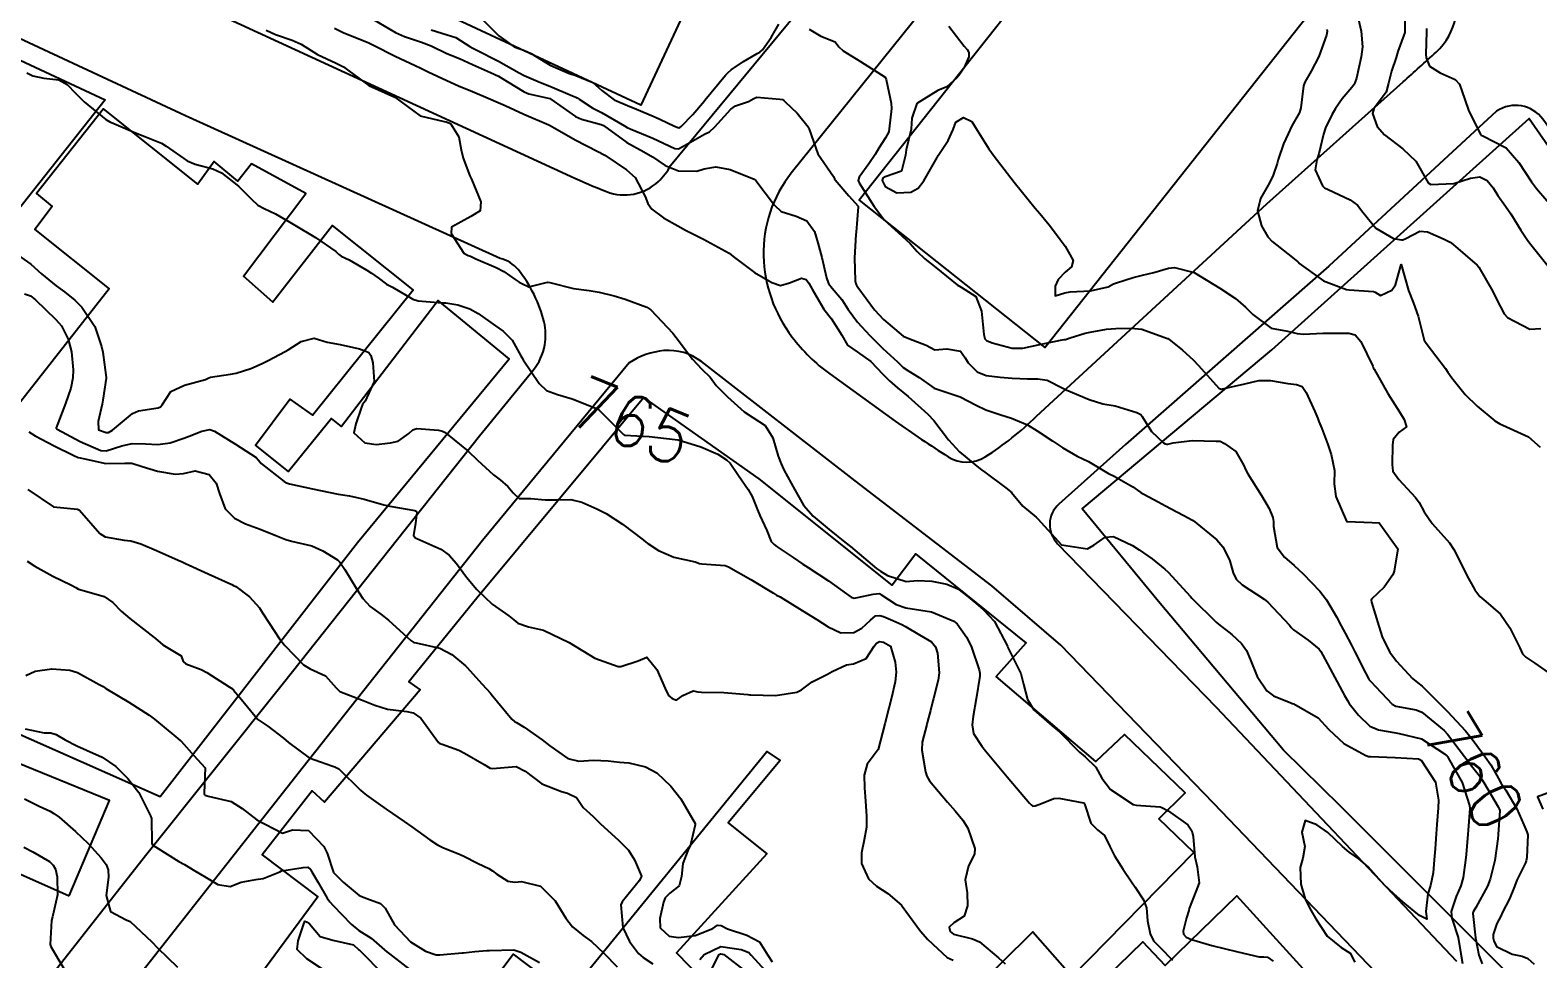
# Model space of a CAD drawing. Header units: metres. Extents: x 307586 to 320046, y 7427249 to 7434250.
# Drawn here: x 317194.5 to 317311.1, y 7431969 to 7432040.9 of the extents above; entities that cross this region are included whole.
import ezdxf
from ezdxf.enums import TextEntityAlignment as Align

# ---------------------------------------------------------------- set-up
doc = ezdxf.new("R2010")
doc.units = ezdxf.units.M
doc.header["$MEASUREMENT"] = 0
for name, color, linetype in [('Cotas', 45, 'Continuous'), ('Curvas de Nivel 1m', 11, 'Continuous'), ('Curvas de Nivel 5m', 15, 'Continuous'), ('Edificações', 30, 'Continuous'), ('Vias Primárias', 230, 'Continuous')]:
    doc.layers.add(name, color=color, linetype=linetype)
doc.styles.add('Style-STANDARD', font='STANDARD.shx')

msp = doc.modelspace()

# ---------------------------------------------------------------- linework, layer by layer
at = {"layer": 'Curvas de Nivel 1m', "flags": 128}
for points, elevation in [([(317220.96, 7432041.71), (317222.71, 7432040.69), (317223.4, 7432040.37), (317224.71, 7432039.94), (317225.47, 7432039.65), (317226.69, 7432039.07), (317227.65, 7432038.67), (317228.68, 7432038.22), (317230.07, 7432037.6), (317230.67, 7432037.3), (317231.34, 7432036.9), (317232.66, 7432036.09), (317233.03, 7432035.94), (317234.65, 7432035.57), (317234.72, 7432035.54), (317236.64, 7432034.19), (317237.1, 7432033.98), (317238.63, 7432033.57), (317238.8, 7432033.49), (317240.61, 7432032.17), (317241.92, 7432031.46), (317242.6, 7432031.06), (317243.56, 7432030.4), (317244.59, 7432029.99), (317246.03, 7432029.96), (317246.59, 7432030.13), (317247.5, 7432030.29), (317248.59, 7432030.08), (317250.45, 7432029.35), (317250.58, 7432029.24), (317252.03, 7432027.34), (317252.55, 7432026.84), (317253.71, 7432026.47), (317254.54, 7432026.13), (317255.12, 7432025.29), (317255.39, 7432024.43), (317255.7, 7432023.29), (317256.06, 7432021.72), (317256.21, 7432021.28), (317256.48, 7432020.91), (317257.23, 7432020.03), (317257.73, 7432019.26), (317258.45, 7432018.27), (317259.39, 7432017.24), (317260.42, 7432016.24), (317261.53, 7432015.22), (317261.98, 7432014.78), (317262.41, 7432014.48), (317263.22, 7432014.01), (317264.39, 7432013.18), (317266.38, 7432012.5), (317267.64, 7432011.87), (317268.37, 7432011.51), (317269.53, 7432011.12), (317270.36, 7432010.86), (317271.59, 7432010.33), (317272.35, 7432009.88), (317273.56, 7432009.07), (317274.34, 7432008.56), (317275.45, 7432007.93), (317276.32, 7432007.5), (317277.1, 7432007.03), (317277.87, 7432006.58), (317278.31, 7432006.38), (317279.75, 7432005.55), (317280.29, 7432005.15), (317280.4, 7432005.09), (317280.61, 7432004.99), (317281.7, 7432004.38), (317282.28, 7432004.07), (317284.09, 7432003.12), (317284.27, 7432003.03), (317284.42, 7432002.94), (317286.25, 7432001.45), (317286.7, 7432000.91), (317287.22, 7431999.89), (317287.5, 7431998.9), (317287.73, 7431998.41), (317288.21, 7431997.96), (317289.9, 7431996.87), (317290.2, 7431996.62), (317291.86, 7431994.84), (317292, 7431994.67), (317292.17, 7431994.5), (317293.31, 7431993.68), (317294.15, 7431993), (317294.28, 7431992.82), (317294.44, 7431992.52), (317295.36, 7431990.81), (317296.11, 7431989.41), (317296.34, 7431989.03), (317296.49, 7431988.79), (317297.19, 7431987.88), (317298.09, 7431987.05), (317298.76, 7431986.76), (317300.08, 7431986.51), (317300.34, 7431986.48), (317302.07, 7431986.07), (317303.85, 7431984.91), (317304.05, 7431984.73), (317304.08, 7431984.7), (317304.15, 7431984.6), (317305.21, 7431982.69), (317305.8, 7431980.89), (317305.81, 7431980.68), (317305.68, 7431978.99), (317305.66, 7431978.68), (317305.53, 7431977.12), (317305.48, 7431976.68), (317305.29, 7431975.34), (317305.12, 7431974.69), (317304.76, 7431973.86), (317304.36, 7431972.7), (317304.42, 7431972.18), (317304.91, 7431970.69), (317305.12, 7431969.44), (317305.25, 7431968.69)], 762), ([(317296.99, 7432042.56), (317297.4, 7432040.79), (317297.5, 7432039.58), (317297.42, 7432038.79), (317297.06, 7432037.16), (317296.93, 7432036.8), (317296.84, 7432036.64), (317296.68, 7432036.42), (317295.93, 7432035.55), (317295.42, 7432034.81), (317295.14, 7432034.32), (317294.64, 7432033.31), (317294.49, 7432032.82), (317294.14, 7432031.3), (317293.99, 7432030.83), (317293.84, 7432030.07), (317294.43, 7432028.82), (317294.5, 7432028.74), (317294.58, 7432028.68), (317294.85, 7432028.55), (317296.57, 7432027.75), (317297.12, 7432027.34), (317297.54, 7432026.79), (317298.54, 7432025.56), (317299.91, 7432024.76), (317300.53, 7432024.64), (317300.63, 7432024.65), (317300.86, 7432024.75), (317301.95, 7432025.33), (317302.54, 7432025.28), (317303.82, 7432024.71), (317304.29, 7432024.46), (317304.53, 7432024.3), (317306.38, 7432022.68), (317306.51, 7432022.53), (317307.59, 7432020.66), (317307.89, 7432020.07), (317308.47, 7432018.93), (317308.72, 7432018.65), (317310.45, 7432017.75), (317311.3, 7432017.78)], 757), ([(317300.8, 7432042.7), (317300.79, 7432040.75), (317300.78, 7432040.69), (317300.72, 7432040.48), (317300.25, 7432039.22), (317300.11, 7432038.76), (317299.76, 7432037.69), (317299.53, 7432036.76), (317299.35, 7432036.08), (317298.66, 7432035.17), (317298.48, 7432034.94), (317298.39, 7432034.77), (317298.28, 7432034.41), (317298.64, 7432033.41), (317299.22, 7432032.76), (317300.62, 7432031.7), (317301.63, 7432030.74), (317302.59, 7432029.05), (317302.8, 7432028.94), (317304.59, 7432029.01), (317305.87, 7432029.41), (317306.59, 7432029.51), (317307.15, 7432029.24), (317307.61, 7432028.66), (317307.99, 7432028.07), (317308.57, 7432027.25), (317308.99, 7432026.65), (317309.77, 7432025.41), (317310.28, 7432024.63), (317310.53, 7432024.28), (317311.87, 7432022.62)], 756), ([(317212.71, 7432040.87), (317213.43, 7432040.52), (317214.71, 7432040.1), (317215.42, 7432039.77), (317216.69, 7432038.97), (317218.12, 7432038.3), (317218.68, 7432038.02), (317219.1, 7432037.73), (317220.66, 7432036.59), (317222.65, 7432035.69), (317224.63, 7432034.23), (317226.47, 7432033.8), (317226.62, 7432033.77), (317226.96, 7432033.64), (317227.6, 7432032.61), (317227.78, 7432031.62), (317227.94, 7432030.96), (317228.47, 7432029.61), (317228.58, 7432029.35), (317229.32, 7432027.6), (317229.25, 7432026.9), (317228.54, 7432026.46), (317227.05, 7432025.63), (317227.01, 7432025.15), (317228, 7432023.62), (317228.33, 7432023.44), (317228.5, 7432023.38), (317228.92, 7432023.18), (317230.49, 7432022.52), (317231.1, 7432022.2), (317231.98, 7432021.57), (317232.29, 7432021.38), (317232.48, 7432021.26), (317233.02, 7432021.01), (317234.48, 7432021.37), (317234.66, 7432021.36), (317236.48, 7432020.89), (317237.7, 7432020.72), (317238.47, 7432020.61), (317239.63, 7432020.32), (317240.47, 7432020.06), (317242.16, 7432019.45), (317242.46, 7432019.24), (317244.17, 7432017.42), (317244.43, 7432017.1), (317245.68, 7432015.41), (317246.41, 7432014.66), (317247.04, 7432014.03), (317247.51, 7432013.38), (317248.38, 7432012.51), (317249.69, 7432011.36), (317250.36, 7432010.9), (317251.31, 7432010.29), (317251.9, 7432009.33), (317252.32, 7432007.91), (317252.54, 7432007.32), (317252.76, 7432006.87), (317253.61, 7432005.31), (317254.28, 7432004.14), (317255.01, 7432003.29), (317256.26, 7432002.24), (317257.46, 7432001.26), (317257.91, 7432000.93), (317258.24, 7432000.66), (317259.92, 7431999.23), (317260.22, 7431999.02), (317260.76, 7431998.68), (317262.21, 7431998.23), (317263.1, 7431998.3), (317264.21, 7431998.26), (317265.35, 7431998.02), (317266.2, 7431997.65), (317266.87, 7431997.15), (317267.59, 7431996.54), (317268.18, 7431996.05), (317269.05, 7431995.12), (317270.05, 7431993.22), (317270.09, 7431993.11), (317270.15, 7431992.98), (317271.08, 7431991.1), (317271.3, 7431990.28), (317271.59, 7431989.09), (317272.09, 7431988.31), (317273.51, 7431987.07), (317274.07, 7431986.6), (317275.63, 7431985.04), (317276.05, 7431984.67), (317276.88, 7431983.86), (317277.34, 7431983.02), (317278.02, 7431982.13), (317279.78, 7431980.99), (317280, 7431980.93), (317281.85, 7431980.81), (317282, 7431980.76), (317282.47, 7431980.49), (317283.99, 7431979.42), (317284.31, 7431978.94), (317284.42, 7431978.5), (317284.54, 7431976.93), (317284.73, 7431976.15), (317284.87, 7431974.93), (317284.61, 7431974.25), (317284.1, 7431972.94), (317284.07, 7431972.78), (317283.9, 7431972.22), (317283.64, 7431971.19), (317283.67, 7431970.94), (317283.88, 7431970.71), (317284.28, 7431970.53), (317285.87, 7431970.07), (317286.8, 7431969.84), (317287.87, 7431969.59), (317289.53, 7431969.21), (317289.87, 7431969.19), (317290.17, 7431969.17), (317290.6, 7431968.86)], 764), ([(317217.98, 7432041.01), (317218.71, 7432040.66), (317220.46, 7432039.96), (317220.7, 7432039.85), (317221, 7432039.71), (317222.69, 7432038.86), (317224.22, 7432038.13), (317224.68, 7432037.92), (317225.24, 7432037.65), (317226.67, 7432036.96), (317227.59, 7432036.56), (317228.66, 7432036.12), (317229.88, 7432035.6), (317230.65, 7432035.28), (317231.2, 7432035.03), (317232.63, 7432034.36), (317234.56, 7432033.54), (317234.6, 7432033.52), (317234.62, 7432033.51), (317234.67, 7432033.49), (317236.62, 7432032.38), (317238.37, 7432031.49), (317238.52, 7432031.41), (317238.6, 7432031.36), (317238.9, 7432031.19), (317240.59, 7432030.06), (317241.26, 7432029.46), (317242.02, 7432028), (317242.22, 7432027.45), (317242.55, 7432027.01), (317243.44, 7432026.34), (317244.54, 7432025.73), (317245.15, 7432025.41), (317246.53, 7432024.69), (317247.38, 7432024.25), (317248.52, 7432023.61), (317248.84, 7432023.37), (317250.49, 7432022.13), (317251.83, 7432021.34), (317252.48, 7432021.13), (317253.19, 7432021.32), (317254.12, 7432021.68), (317254.49, 7432021.58), (317254.68, 7432021.3), (317254.94, 7432020.83), (317255.85, 7432019.29), (317256.45, 7432018.53), (317257.23, 7432017.27), (317257.67, 7432016.5), (317258.42, 7432016), (317259.47, 7432015.24), (317260.4, 7432014.27), (317260.92, 7432013.75), (317261.55, 7432013.21), (317262.38, 7432012.53), (317263.89, 7432011.18), (317264.36, 7432010.67), (317265.49, 7432009.17), (317266.33, 7432008.26), (317267.67, 7432007.14), (317268.05, 7432006.87), (317268.31, 7432006.69), (317269.93, 7432005.48), (317270.29, 7432005.19), (317270.33, 7432005.15), (317270.36, 7432005.11), (317271.24, 7432004.06), (317272.27, 7432003.19), (317272.39, 7432003.08), (317274.24, 7432001.06), (317276.24, 7432000.76), (317276.74, 7432001.03), (317277.61, 7432001.66), (317278.25, 7432001.7), (317279.73, 7432001), (317280.24, 7432000.67), (317281.25, 7431999.99), (317282.23, 7431999.19), (317282.47, 7431998.96), (317284.2, 7431997.06), (317284.31, 7431996.94), (317286.18, 7431995.08), (317286.37, 7431994.92), (317287.41, 7431994.14), (317288.16, 7431993.43), (317288.54, 7431992.89), (317288.82, 7431992.21), (317289.37, 7431990.88), (317290.11, 7431989.77), (317290.63, 7431989.38), (317291.96, 7431988.84), (317292.06, 7431988.8), (317292.1, 7431988.79), (317292.19, 7431988.76), (317294.09, 7431987.67), (317294.89, 7431986.81), (317296.07, 7431985.69), (317297.78, 7431984.77), (317297.98, 7431984.7), (317298.05, 7431984.69), (317298.14, 7431984.69), (317300.05, 7431984.61), (317301.84, 7431984.51), (317302.05, 7431984.4), (317303.16, 7431982.71), (317303.4, 7431981.31), (317303.36, 7431980.71), (317303.26, 7431979.44), (317303.2, 7431978.71), (317303.13, 7431977.55), (317303.06, 7431976.71), (317302.97, 7431975.69), (317302.78, 7431974.71), (317302.56, 7431974.08), (317302.41, 7431972.71), (317302.5, 7431972.11), (317301.91, 7431972.4), (317301.5, 7431972.73), (317300.64, 7431973.46), (317299.93, 7431974.07), (317299.18, 7431974.76), (317297.95, 7431976.16), (317297.22, 7431976.78), (317296.47, 7431977.3), (317295.97, 7431977.74), (317294.82, 7431978.81), (317293.99, 7431979.41), (317293.08, 7431979.74), (317292.83, 7431978.83), (317293.06, 7431977.74), (317292.89, 7431976.83), (317292.68, 7431976.1), (317292.75, 7431974.83), (317293.08, 7431973.67), (317293.52, 7431972.82), (317293.9, 7431972.13), (317294.79, 7431970.81), (317295.87, 7431969.93), (317296.56, 7431969.48), (317296.93, 7431968.78)], 763), ([(317225.48, 7432040.89), (317226.71, 7432040.51), (317227.38, 7432040.3), (317228.46, 7432039.61), (317228.7, 7432039.47), (317228.96, 7432039.34), (317230.69, 7432038.47), (317232.27, 7432037.57), (317232.67, 7432037.35), (317233.93, 7432036.82), (317234.66, 7432036.54), (317236.4, 7432035.78), (317236.65, 7432035.69), (317236.77, 7432035.63), (317236.91, 7432035.52), (317237.98, 7432034.83), (317238.64, 7432034.5), (317240.43, 7432033.47), (317240.63, 7432033.35), (317240.86, 7432033.24), (317242.62, 7432032.52), (317244.31, 7432031.72), (317244.61, 7432031.7), (317245.72, 7432032.3), (317246.62, 7432032.81), (317247.01, 7432033.01), (317247.4, 7432033.39), (317248.65, 7432034.76), (317249.01, 7432035), (317250.01, 7432035.36), (317250.42, 7432035.58), (317250.66, 7432035.69), (317252.45, 7432035.54), (317252.65, 7432035.49), (317252.75, 7432035.43), (317252.86, 7432035.33), (317253.78, 7432034.45), (317254.63, 7432033.4), (317254.69, 7432033.3), (317254.72, 7432033.21), (317255.39, 7432031.29), (317256.59, 7432029.54), (317256.67, 7432029.37), (317256.73, 7432029.28), (317257.77, 7432028.06), (317258.49, 7432027.25), (317258.5, 7432027.2), (317258.35, 7432025.25), (317258.33, 7432025.05), (317258.21, 7432023.25), (317258.27, 7432021.47), (317258.33, 7432021.25), (317258.38, 7432021.15), (317258.48, 7432020.98), (317259.77, 7432019.24), (317260.45, 7432018.49), (317261.98, 7432017.21), (317262.43, 7432017.01), (317263.75, 7432016.51), (317264.42, 7432016.15), (317265.37, 7432016.22), (317266.42, 7432016.03), (317266.78, 7432015.52), (317267, 7432015.15), (317267.71, 7432014.44), (317268.4, 7432014.16), (317269.49, 7432014.03), (317270.4, 7432013.95), (317271.6, 7432013.89), (317272.4, 7432013.91), (317273.12, 7432013.8), (317274.39, 7432013.16), (317274.59, 7432013.06), (317276.38, 7432012.3), (317277.43, 7432011.97), (317278.37, 7432011.8), (317280.06, 7432011.3), (317280.37, 7432011.14), (317280.48, 7432010.99), (317281.2, 7432009.83), (317282.13, 7432008.96), (317282.26, 7432008.88), (317282.34, 7432008.84), (317282.46, 7432008.84), (317282.86, 7432008.95), (317284.34, 7432009.13), (317286.19, 7432009.08), (317286.34, 7432009.08), (317286.49, 7432009.07), (317286.84, 7432008.91), (317287.72, 7432008.28), (317288.33, 7432007.2), (317288.45, 7432006.89), (317288.64, 7432006.56), (317289.69, 7432004.88), (317290.28, 7432003.88), (317290.58, 7432003.17), (317290.63, 7432002.86), (317290.64, 7432002.49), (317290.92, 7432000.86), (317291.48, 7432000.1), (317292.23, 7431999.47), (317292.92, 7431998.83), (317294.21, 7431997.49), (317294.73, 7431996.81), (317295.49, 7431995.5), (317295.86, 7431994.8), (317296.17, 7431994.23), (317296.67, 7431993.3), (317296.93, 7431992.79), (317297.75, 7431991.15), (317297.94, 7431990.77), (317298.01, 7431990.66), (317298.12, 7431990.52), (317299.8, 7431988.75), (317300.1, 7431988.59), (317301.67, 7431988.3), (317302.1, 7431988.11), (317303.82, 7431986.7), (317304.08, 7431986.42), (317305.39, 7431984.69), (317306.04, 7431983.84), (317306.55, 7431983.19), (317306.89, 7431982.67), (317308.01, 7431980.8), (317308.09, 7431980.65), (317308.13, 7431980.52), (317308.01, 7431978.65), (317308, 7431978.63), (317307.98, 7431978.33), (317307.74, 7431976.65), (317307.39, 7431975.21), (317307.17, 7431974.66), (317306.27, 7431973.02), (317306.07, 7431972.68), (317306.04, 7431972.55), (317306.26, 7431970.67), (317306.51, 7431969.32), (317306.76, 7431968.67)], 761), ([(317265.51, 7432041.17), (317266.71, 7432039.64), (317266.93, 7432039.38), (317267.06, 7432039.15), (317267.06, 7432038.8), (317266.68, 7432037.92), (317266.37, 7432037.47), (317266.13, 7432037.17), (317265.37, 7432036.47), (317264.66, 7432036.21), (317263.05, 7432035.2), (317262.64, 7432034.06), (317262.6, 7432033.24), (317262.6, 7432033.21), (317262.22, 7432031.6), (317262.17, 7432031.21), (317261.84, 7432029.97), (317260.59, 7432029.52), (317260.4, 7432029.41), (317260.35, 7432029.23), (317260.58, 7432028.77), (317261.5, 7432028.29), (317262.57, 7432028.33), (317263.14, 7432028.64), (317263.58, 7432029.2), (317264.6, 7432031.02), (317264.66, 7432031.12), (317264.7, 7432031.18), (317265.46, 7432032.34), (317265.84, 7432033.17), (317266.06, 7432033.75), (317266.64, 7432034.12), (317267.29, 7432033.8), (317267.7, 7432033.14), (317268.61, 7432031.68), (317269.02, 7432031.13), (317270.58, 7432029.11), (317272.2, 7432027.09), (317272.55, 7432026.68), (317273.27, 7432025.81), (317273.84, 7432025.07), (317274.13, 7432024.67), (317274.52, 7432024.15), (317275.14, 7432023.05), (317275.01, 7432022.55), (317274.5, 7432022.15), (317273.98, 7432021.58), (317273.73, 7432021.07), (317273.74, 7432020.33), (317274.48, 7432020.55), (317274.9, 7432020.64), (317276.48, 7432020.7), (317277.85, 7432021.02), (317278.26, 7432021.24), (317278.49, 7432021.32), (317279.76, 7432021.73), (317280.5, 7432021.91), (317281.37, 7432022.12), (317282.51, 7432022.46), (317282.96, 7432022.51), (317284.5, 7432022.13), (317286.48, 7432020.92), (317287.68, 7432020.11), (317288.47, 7432019.44), (317289.03, 7432018.88), (317290.45, 7432017.83), (317291.72, 7432017.59), (317292.45, 7432017.41), (317292.95, 7432017.35), (317294.45, 7432017.42), (317295.83, 7432017.42), (317296.45, 7432017.43), (317296.95, 7432017.3), (317297.39, 7432016.79), (317298.31, 7432014.88), (317298.35, 7432014.77), (317298.37, 7432014.73), (317298.41, 7432014.66), (317299.47, 7432012.76), (317300.37, 7432011.35), (317300.73, 7432010.75), (317300.91, 7432010.19), (317300.35, 7432009.77), (317299.88, 7432009.22), (317299.83, 7432008.76), (317299.81, 7432007.27), (317299.86, 7432006.75), (317300.31, 7432006.11), (317301.62, 7432004.73), (317301.9, 7432004.34), (317302.28, 7432003.61), (317302.89, 7432002.71), (317304.25, 7432001.21), (317304.59, 7432000.7), (317304.93, 7432000), (317305.57, 7431998.69), (317306.21, 7431997.57), (317306.59, 7431997.06), (317307.05, 7431996.67), (317308.19, 7431995.69), (317308.92, 7431994.64), (317309.69, 7431993.1), (317309.9, 7431992.63), (317310.15, 7431992.37), (317310.84, 7431991.92), (317312.13, 7431991.01)], 759), ([(317294.72, 7432040.92), (317294.78, 7432040.82), (317294.79, 7432040.75), (317294.72, 7432040.47), (317294.13, 7432038.83), (317293.55, 7432037.7), (317293.04, 7432036.84), (317292.95, 7432036.57), (317292.74, 7432034.85), (317292.65, 7432034.49), (317292.04, 7432033.46), (317291.76, 7432032.86), (317291.4, 7432032.08), (317290.99, 7432030.87), (317290.9, 7432030.56), (317290.59, 7432029.66), (317290.34, 7432029.11), (317290.21, 7432028.87), (317289.61, 7432027.84), (317289.38, 7432026.88), (317289.69, 7432025.74), (317290.18, 7432024.87), (317290.53, 7432024.52), (317292.09, 7432023.28), (317292.51, 7432022.94), (317292.55, 7432022.89), (317292.59, 7432022.85), (317294.49, 7432021.48), (317296.28, 7432020.8), (317296.48, 7432020.78), (317298.36, 7432020.65), (317298.48, 7432020.6), (317298.9, 7432020.34), (317299.78, 7432020.76), (317300.07, 7432021.18), (317300.51, 7432022.75), (317301.07, 7432020.74), (317301.47, 7432019.74), (317301.83, 7432018.74), (317302.28, 7432016.89), (317302.39, 7432016.73), (317302.44, 7432016.66), (317303.93, 7432014.71), (317304.12, 7432014.42), (317304.41, 7432013.97), (317305.45, 7432012.69), (317306.38, 7432011.78), (317307.76, 7432010.66), (317308.14, 7432010.43), (317308.36, 7432010.32), (317308.93, 7432010.07), (317310.35, 7432009.41), (317311.25, 7432008.62)], 758), ([(317192.7, 7432024.04), (317194.49, 7432022.76), (317195.34, 7432022.01), (317196.47, 7432021.09), (317197.11, 7432020.64), (317197.91, 7432019.98), (317198.45, 7432019.43), (317199.46, 7432017.96), (317199.98, 7432016.39), (317200.06, 7432015.95), (317200.33, 7432014.01), (317200.33, 7432013.95), (317200.06, 7432012.26), (317200.01, 7432011.95), (317199.71, 7432010.6), (317199.73, 7432009.96), (317200.34, 7432009.74), (317200.52, 7432009.76), (317200.81, 7432009.94), (317202.36, 7432011.22), (317202.84, 7432011.43), (317204.36, 7432011.65), (317204.53, 7432011.73), (317204.66, 7432011.9), (317205.34, 7432012.92), (317206.38, 7432013.4), (317208.01, 7432013.86), (317208.27, 7432013.97), (317208.39, 7432014.02), (317209.96, 7432014.26), (317210.39, 7432014.34), (317211.51, 7432014.7), (317212.4, 7432015.09), (317212.87, 7432015.33), (317213.75, 7432015.79), (317214.18, 7432016.01), (317214.42, 7432016.14), (317215.41, 7432016.78), (317216.43, 7432017.05), (317217.42, 7432016.74), (317218.42, 7432016.56), (317219.93, 7432016.21), (317220.42, 7432016.05), (317220.64, 7432015.93), (317220.81, 7432015.7), (317220.96, 7432015.14), (317221.07, 7432013.7), (317220.37, 7432012.16), (317220.16, 7432011.92), (317220.09, 7432011.71), (317219.65, 7432010.41), (317219.5, 7432009.72), (317220.33, 7432008.96), (317221.21, 7432008.82), (317222.33, 7432008.95), (317222.92, 7432009.09), (317223.75, 7432009.67), (317224.05, 7432009.96), (317224.35, 7432010.06), (317226.05, 7432009.94), (317226.35, 7432009.86), (317226.49, 7432009.78), (317226.72, 7432009.63), (317228.32, 7432008.31), (317229.06, 7432007.6), (317230.3, 7432006.47), (317230.8, 7432006.09), (317231.4, 7432005.57), (317231.81, 7432005.08), (317232.28, 7432004.65), (317233.19, 7432004.65), (317234.28, 7432004.55), (317235.27, 7432004.54), (317236.28, 7432004.58), (317237.13, 7432004.36), (317238.28, 7432003.85), (317239, 7432003.48), (317240.26, 7432002.66), (317241.86, 7432001.45), (317242.08, 7432001.28), (317242.24, 7432001.17), (317243.05, 7432000.62), (317244.23, 7432000.1), (317245.88, 7431999.75), (317246.23, 7431999.62), (317246.4, 7431999.58), (317248.22, 7431999.47), (317248.48, 7431999.37), (317250.21, 7431998.38), (317251.94, 7431997.32), (317252.1, 7431997.23), (317252.19, 7431997.18), (317252.46, 7431997.04), (317254.18, 7431995.98), (317255.29, 7431995.29), (317256.17, 7431994.72), (317257.15, 7431994.25), (317258.16, 7431994.27), (317258.78, 7431994.63), (317259.45, 7431995.24), (317259.85, 7431995.56), (317260.18, 7431995.6), (317260.46, 7431995.51), (317261.18, 7431995.21), (317261.88, 7431994.91), (317262.17, 7431994.75), (317263.24, 7431994.11), (317264.16, 7431993.55), (317264.47, 7431993.18), (317264.64, 7431992.68), (317264.77, 7431991.17), (317264.7, 7431990.6), (317264.33, 7431989.18), (317264.28, 7431988.99), (317264.09, 7431988.25), (317263.87, 7431987.39), (317263.81, 7431987.18), (317263.46, 7431985.79), (317263.42, 7431985.19), (317263.72, 7431983.5), (317263.8, 7431983.18), (317264.03, 7431982.81), (317265.42, 7431981.17), (317266, 7431980.49), (317266.6, 7431979.76), (317266.99, 7431979.14), (317267.52, 7431977.58), (317267.49, 7431977.14), (317267.04, 7431976.24), (317266.78, 7431975.15), (317266.93, 7431974.15), (317266.95, 7431973.14), (317266.7, 7431972.35), (317265.89, 7431971.84), (317265.55, 7431971.5), (317265.61, 7431971.16), (317265.88, 7431970.94), (317267.34, 7431970.6), (317267.88, 7431970.35), (317269.36, 7431969.11), (317269.86, 7431968.65)], 766), ([(317194.01, 7432020.48), (317194.47, 7432020.33), (317194.87, 7432020.02), (317196.44, 7432018.49), (317196.88, 7432017.99), (317197.4, 7432016.96), (317197.64, 7432015.98), (317197.78, 7432014.59), (317197.76, 7432013.98), (317197.59, 7432013.19), (317197.19, 7432011.99), (317196.46, 7432010.12), (317196.55, 7432010), (317198.33, 7432009.05), (317199.91, 7432008.36), (317200.32, 7432008.32), (317201.54, 7432008.72), (317202.33, 7432008.91), (317203.36, 7432008.88), (317204.33, 7432008.82), (317205.27, 7432008.95), (317206.33, 7432009.3), (317206.74, 7432009.47), (317207.73, 7432009.86), (317208.34, 7432009.97), (317208.72, 7432009.85), (317210.33, 7432008.85), (317211.93, 7432007.81), (317212.12, 7432007.61), (317212.31, 7432007.34), (317214.11, 7432005.97), (317214.29, 7432005.86), (317214.51, 7432005.78), (317216.29, 7432005.4), (317217.65, 7432005.11), (317218.28, 7432004.98), (317219.16, 7432004.84), (317220.28, 7432004.59), (317221.8, 7432004.16), (317222.27, 7432004.04), (317224.2, 7432003.72), (317224.26, 7432003.7), (317224.31, 7432003.66), (317224.37, 7432003.55), (317224.25, 7432002.75), (317224.11, 7432001.79), (317224.2, 7432001.66), (317224.24, 7432001.61), (317224.35, 7432001.55), (317226.23, 7432000.73), (317226.87, 7432000.27), (317227.42, 7431999.62), (317228.21, 7431998.55), (317228.99, 7431997.6), (317230.18, 7431996.48), (317230.7, 7431996.1), (317231.48, 7431995.57), (317231.86, 7431995.25), (317232.17, 7431995), (317232.99, 7431994.73), (317234.16, 7431994.47), (317236.15, 7431993.52), (317238.13, 7431992.29), (317239.94, 7431991.65), (317240.13, 7431991.64), (317241.48, 7431992.1), (317242.14, 7431992.37), (317242.92, 7431991.43), (317243.57, 7431989.96), (317243.82, 7431989.42), (317244.1, 7431989.17), (317244.45, 7431989.06), (317244.93, 7431989.41), (317245.74, 7431989.77), (317246.11, 7431989.7), (317246.37, 7431989.66), (317248.11, 7431989.65), (317249.97, 7431989.49), (317250.1, 7431989.47), (317250.21, 7431989.45), (317252.1, 7431989.42), (317253.75, 7431989.66), (317254.11, 7431989.85), (317254.95, 7431990.46), (317256.12, 7431991.05), (317256.49, 7431991.27), (317257.61, 7431991.77), (317258.13, 7431991.87), (317259.11, 7431992.27), (317259.73, 7431993.23), (317259.91, 7431993.47), (317260.16, 7431993.58), (317260.47, 7431993.54), (317260.99, 7431993.22), (317261.35, 7431991.99), (317261.43, 7431991.21), (317261.37, 7431990.47), (317261.07, 7431989.22), (317260.87, 7431988.44), (317260.56, 7431987.22), (317260.05, 7431985.23), (317259.19, 7431984.09), (317258.97, 7431983.24), (317258.98, 7431982.28), (317259.06, 7431981.24), (317259.15, 7431980.08), (317259.14, 7431979.24), (317258.96, 7431978.25), (317258.75, 7431977.24), (317258.76, 7431976.42), (317259.29, 7431975.24), (317259.93, 7431974.67), (317260.79, 7431974.09), (317261.85, 7431973.2), (317261.91, 7431973.13), (317263.32, 7431971.19), (317263.88, 7431970.54), (317265.39, 7431969.16), (317265.86, 7431968.93)], 767), ([(317194.34, 7432009.79), (317194.85, 7432009.5), (317196.32, 7432008.71), (317197.84, 7432007.98), (317198.16, 7432007.82), (317198.31, 7432007.79), (317198.54, 7432007.74), (317200.31, 7432007.36), (317201.77, 7432007.39), (317202.31, 7432007.37), (317203.11, 7432007.11), (317204.3, 7432006.76), (317205.67, 7432006.52), (317206.3, 7432006.57), (317207.22, 7432006.78), (317208.3, 7432006.5), (317208.83, 7432005.84), (317209.1, 7432005.03), (317209.54, 7432003.84), (317210.26, 7432003.12), (317211.12, 7432002.68), (317212.25, 7432002.27), (317213.45, 7432001.79), (317214.24, 7432001.47), (317214.66, 7432001.35), (317216.24, 7432000.98), (317217.1, 7432000.61), (317218.22, 7431999.9), (317218.41, 7431999.73), (317218.78, 7431999.15), (317219.66, 7431997.72), (317220.18, 7431996.9), (317220.76, 7431996.28), (317221.58, 7431995.69), (317222.17, 7431995.23), (317223.91, 7431993.66), (317224.14, 7431993.52), (317224.32, 7431993.48), (317226.14, 7431993.07), (317227.08, 7431992.57), (317228.12, 7431991.71), (317228.22, 7431991.61), (317229.42, 7431990.28), (317230.05, 7431989.59), (317230.1, 7431989.52), (317231.7, 7431987.57), (317231.91, 7431987.4), (317232.07, 7431987.31), (317232.67, 7431986.95), (317234.06, 7431985.99), (317234.65, 7431985.53), (317236.04, 7431984.53), (317236.88, 7431984.34), (317238.04, 7431984.41), (317239.16, 7431984.36), (317240.04, 7431984.26), (317240.77, 7431984.19), (317242.04, 7431983.89), (317242.92, 7431983.43), (317244.02, 7431982.41), (317244.77, 7431981.41), (317245.88, 7431979.5), (317245.9, 7431979.4), (317245.52, 7431977.85), (317245.33, 7431977.41), (317244.93, 7431976.42), (317244.84, 7431975.41), (317244.65, 7431974.68), (317243.92, 7431974.13), (317243.57, 7431973.77), (317243.43, 7431973.42), (317243.16, 7431972.17), (317243.19, 7431971.43), (317243.88, 7431970.8), (317244.59, 7431970.7), (317245.88, 7431970.86), (317247.26, 7431971.38), (317247.61, 7431971.65), (317247.89, 7431971.62), (317248.39, 7431971.36), (317249.88, 7431970.87), (317250.88, 7431970.35), (317251.5, 7431969.33), (317251.86, 7431968.81)], 768), ([(317194.28, 7432005.33), (317196.26, 7432004), (317198.12, 7432003.83), (317198.26, 7432003.75), (317199.84, 7432001.95), (317200.24, 7432001.68), (317201.73, 7432001.42), (317202.24, 7432001.36), (317203.01, 7432001.14), (317204.23, 7432000.62), (317205.9, 7431999.88), (317206.22, 7431999.74), (317206.47, 7431999.62), (317208.21, 7431998.82), (317210.04, 7431997.99), (317210.19, 7431997.92), (317210.37, 7431997.83), (317211.42, 7431997.05), (317212.18, 7431996.18), (317212.43, 7431995.8), (317212.96, 7431994.99), (317213.75, 7431993.78), (317214.14, 7431993.27), (317215.59, 7431991.77), (317216.12, 7431991.47), (317217.3, 7431990.93), (317218.11, 7431990), (317218.41, 7431989.73), (317220.09, 7431989.08), (317221.11, 7431988.67), (317222.08, 7431988.35), (317223.59, 7431988.16), (317224.08, 7431988.07), (317224.67, 7431987.65), (317226.05, 7431985.78), (317226.13, 7431985.71), (317226.31, 7431985.64), (317227.6, 7431985.17), (317228.05, 7431984.96), (317229.56, 7431984.07), (317230.03, 7431983.79), (317230.21, 7431983.77), (317232.04, 7431983.92), (317232.75, 7431983.55), (317234.02, 7431982.59), (317235.56, 7431981.98), (317236.01, 7431981.85), (317236.71, 7431981.51), (317237.23, 7431980.74), (317237.99, 7431980.06), (317238.56, 7431979.48), (317239.96, 7431978.21), (317240.74, 7431977.46), (317241.19, 7431976.69), (317241.74, 7431975.44), (317241.58, 7431975.1), (317240.25, 7431973.46), (317240.15, 7431973.22), (317240.29, 7431971.46), (317240.8, 7431970.39), (317241.52, 7431969.45), (317241.86, 7431969.14), (317242.62, 7431968.66)], 769), ([(317194.11, 7431990.95), (317194.85, 7431991.28), (317196.12, 7431991.47), (317197.52, 7431991.38), (317198.12, 7431991.18), (317199.79, 7431990.27), (317200.1, 7431990.1), (317200.19, 7431990.03), (317200.31, 7431989.95), (317202.09, 7431988.9), (317203.66, 7431987.9), (317204.07, 7431987.59), (317205.72, 7431986.22), (317206.05, 7431985.94), (317206.09, 7431985.92), (317206.13, 7431985.88), (317207.15, 7431984.75), (317207.96, 7431983.85), (317207.98, 7431983.81), (317207.9, 7431981.85), (317207.92, 7431981.77), (317208, 7431981.71), (317208.22, 7431981.63), (317210, 7431981.21), (317210.85, 7431980.67), (317211.98, 7431979.8), (317213.97, 7431978.76), (317214.74, 7431979.01), (317215.97, 7431978.98), (317217.16, 7431977.74), (317217.42, 7431977.21), (317217.91, 7431975.73), (317217.93, 7431975.69), (317218.66, 7431974.98), (317219.91, 7431973.94), (317220.49, 7431973.7), (317221.54, 7431973.33), (317221.9, 7431972.97), (317222.63, 7431971.67), (317223.87, 7431970.35), (317225.03, 7431969.65), (317225.86, 7431969.36), (317226.15, 7431969.35), (317227.86, 7431969.5), (317227.96, 7431969.51), (317228.86, 7431969.6), (317229.77, 7431969.68), (317229.86, 7431969.69), (317229.98, 7431969.7), (317231.86, 7431969.73), (317232.4, 7431969.55), (317233.85, 7431968.77)], 771), ([(317194.06, 7431986.84), (317195.54, 7431986.52), (317196.06, 7431986.51), (317196.46, 7431986.4), (317197.16, 7431985.98), (317198.05, 7431985.52), (317198.82, 7431985.19), (317200.03, 7431984.63), (317201.08, 7431983.93), (317201.55, 7431983.46), (317202.01, 7431982.99), (317202.86, 7431981.91), (317203.77, 7431980.11), (317203.83, 7431979.9), (317203.85, 7431978), (317203.9, 7431977.9), (317203.95, 7431977.84), (317204.15, 7431977.7), (317205.94, 7431976.58), (317206.39, 7431976.33), (317207.19, 7431975.86), (317207.93, 7431975.4), (317208.96, 7431974.8), (317209.92, 7431974.65), (317210.77, 7431974.97), (317211.92, 7431975.18), (317212.47, 7431975.25), (317213.76, 7431975.78), (317213.88, 7431975.84), (317213.93, 7431975.85), (317215.58, 7431976.12), (317215.94, 7431976.14), (317216.13, 7431975.95), (317216.24, 7431975.76), (317216.73, 7431974.94), (317217.42, 7431973.74), (317217.62, 7431973.45), (317217.9, 7431973.18), (317219.29, 7431971.72), (317219.88, 7431971.24), (317220.83, 7431970.65), (317221.86, 7431969.73), (317221.91, 7431969.68), (317223.84, 7431968.19)], 772), ([(317194, 7431981.41), (317195.16, 7431980.84), (317195.99, 7431980.46), (317196.28, 7431980.29), (317196.69, 7431979.99), (317197.97, 7431978.89), (317198.93, 7431977.96), (317199.94, 7431976.86), (317200.32, 7431976.33), (317200.48, 7431975.94), (317200.5, 7431975.37), (317200.32, 7431973.94), (317200.66, 7431972.71), (317201.88, 7431972.05), (317202.18, 7431971.92), (317203.87, 7431970.37), (317204.3, 7431969.9), (317205.84, 7431968.41)], 773), ([(317312.02, 7431981.93), (317311.06, 7431981.57), (317311.47, 7431980.61)], 759), ([(317193.95, 7431977.68), (317194.65, 7431977.31), (317195.94, 7431976.56), (317196.23, 7431976.29), (317196.4, 7431975.99), (317196.53, 7431975.39), (317196.56, 7431973.99), (317196.18, 7431972.29), (317196.11, 7431972), (317196.01, 7431970.15), (317196.05, 7431970), (317196.34, 7431969.51), (317197.24, 7431967.98)], 774), ([(317217.83, 7431967.73), (317215.85, 7431969.05), (317215.11, 7431969.77), (317215.19, 7431970.44), (317215.61, 7431971.76), (317215.69, 7431971.95), (317215.88, 7431971.87), (317215.95, 7431971.83), (317216.07, 7431971.76), (317216.89, 7431970.76), (317217.87, 7431970.48), (317219.46, 7431970.12), (317219.86, 7431969.76), (317219.89, 7431969.74), (317219.92, 7431969.71), (317221.83, 7431967.78)], 773), ([(317246.26, 7431968.99), (317246.6, 7431969.39), (317247.87, 7431970.01), (317249.45, 7431969.77), (317249.87, 7431969.62), (317250.05, 7431969.53), (317250.22, 7431969.34), (317251.84, 7431967.55)], 769)]:
    msp.add_lwpolyline(points, dxfattribs=dict(at, elevation=elevation))
at = {"layer": 'Curvas de Nivel 5m', "flags": 128}
for points, elevation in [([(317229.53, 7432041.6), (317230.71, 7432040.42), (317231.9, 7432039.58), (317232.7, 7432039.28), (317233.21, 7432039.05), (317234.68, 7432038.17), (317236.09, 7432037.53), (317236.67, 7432037.37), (317237.98, 7432036.81), (317238.66, 7432036.21), (317239.62, 7432035.48), (317240.65, 7432035.04), (317241.35, 7432034.75), (317242.64, 7432034.22), (317243.17, 7432033.98), (317244.29, 7432033.43), (317244.63, 7432033.32), (317244.71, 7432033.34), (317244.81, 7432033.42), (317245.72, 7432034.34), (317246.62, 7432035.4), (317246.64, 7432035.42), (317246.65, 7432035.44), (317248.25, 7432037.38), (317248.45, 7432037.6), (317248.68, 7432037.8), (317249.62, 7432038.43), (317250.7, 7432039.05), (317250.89, 7432039.16), (317251.1, 7432039.35), (317251.76, 7432040.29), (317252.36, 7432041.33)], 760), ([(317254.72, 7432040.93), (317255.6, 7432040.41), (317256.71, 7432039.96), (317257.01, 7432039.58), (317257.33, 7432039.27), (317258.69, 7432038.43), (317260.59, 7432037.23), (317260.67, 7432037.06), (317261.05, 7432035.23), (317261.07, 7432034.81), (317260.91, 7432033.23), (317260.86, 7432033), (317260.62, 7432032.55), (317260.11, 7432031.74), (317259.82, 7432031.24), (317259.32, 7432030.52), (317258.59, 7432029.49), (317258.51, 7432029.25), (317258.58, 7432029.07), (317259.73, 7432027.24), (317260.54, 7432026.16), (317261.59, 7432025.22), (317262.52, 7432024.36), (317263.07, 7432023.75), (317263.66, 7432023.19), (317264.5, 7432022.5), (317266.16, 7432021.16), (317266.48, 7432020.98), (317267.61, 7432020.28), (317268.04, 7432019.14), (317268.23, 7432017.34), (317268.26, 7432017.13), (317268.3, 7432017), (317268.43, 7432016.86), (317268.87, 7432016.69), (317270.42, 7432016.26), (317271.25, 7432016.27), (317272.43, 7432016.52), (317274.28, 7432016.91), (317274.43, 7432016.93), (317274.55, 7432016.94), (317274.91, 7432017.06), (317276.07, 7432017.42), (317276.44, 7432017.51), (317277.72, 7432017.75), (317278.44, 7432017.79), (317279.62, 7432017.82), (317280.44, 7432017.74), (317282.36, 7432017.05), (317282.43, 7432017.02), (317282.47, 7432017.01), (317282.52, 7432016.97), (317283.59, 7432016.11), (317284.42, 7432015.38), (317284.82, 7432014.94), (317286.4, 7432013.17), (317286.59, 7432013.11), (317288.4, 7432013.52), (317289.5, 7432013.78), (317290.4, 7432013.77), (317291.73, 7432013.53), (317292.4, 7432013.46), (317292.85, 7432013.3), (317293.16, 7432012.84), (317293.83, 7432011.37), (317294.06, 7432010.82), (317294.14, 7432010.6), (317294.36, 7432010.06), (317294.82, 7432008.82), (317295.08, 7432008.06), (317295.35, 7432006.81), (317295.33, 7432005.79), (317295.45, 7432004.81), (317296.27, 7432002.88), (317296.33, 7432002.86), (317298.27, 7432002.79), (317298.79, 7432002.76), (317300.24, 7432000.75), (317299.95, 7431999.03), (317299.85, 7431998.75), (317299.18, 7431997.79), (317298.2, 7431996.85), (317298.18, 7431996.77), (317298.2, 7431996.64), (317298.77, 7431994.76), (317299.06, 7431993.87), (317299.63, 7431992.76), (317300.14, 7431992.07), (317301.38, 7431990.73), (317301.78, 7431990.39), (317302.12, 7431990.12), (317303.55, 7431988.71), (317304.1, 7431988.16), (317305.47, 7431986.69), (317306.07, 7431985.92), (317307, 7431984.67), (317307.43, 7431984.04), (317308.04, 7431982.98), (317308.22, 7431982.65), (317308.59, 7431982.08), (317309.45, 7431980.64), (317309.99, 7431979.41), (317310.22, 7431978.86), (317310.29, 7431978.63), (317310.22, 7431976.88), (317310.18, 7431976.63), (317310.12, 7431976.47), (317309.96, 7431976.16), (317309.45, 7431975.12), (317309.27, 7431974.64), (317308.88, 7431973.69), (317308.35, 7431972.65), (317308.22, 7431972.34), (317307.9, 7431971.79), (317307.61, 7431970.93), (317307.61, 7431970.65), (317307.66, 7431970.43), (317307.88, 7431970.01), (317309.09, 7431969.41), (317309.87, 7431969.26), (317310.31, 7431969.06), (317310.78, 7431968.62)], 760), ([(317302.46, 7432041), (317302.47, 7432040.73), (317302.42, 7432039.02), (317302.44, 7432038.73), (317302.7, 7432038.08), (317303.53, 7432037.56), (317304.69, 7432037.05), (317305.01, 7432036.7), (317305.19, 7432036.18), (317305.7, 7432034.69), (317306.63, 7432032.79), (317306.69, 7432032.74), (317306.82, 7432032.68), (317308.62, 7432031.76), (317309.6, 7432030.64), (317310.59, 7432029.14), (317310.98, 7432028.63), (317312.56, 7432026.77)], 755), ([(317194.2, 7432037.56), (317194.67, 7432037.32), (317195.52, 7432037.16), (317196.66, 7432037.02), (317197.31, 7432036.65), (317197.97, 7432035.98), (317198.64, 7432035.32), (317200.31, 7432033.95), (317200.62, 7432033.77), (317200.92, 7432033.65), (317202.61, 7432032.93), (317203.33, 7432032.64), (317204.61, 7432032.12), (317204.98, 7432031.9), (317206.59, 7432030.77), (317207.21, 7432030.49), (317208.59, 7432030.13), (317209.24, 7432029.84), (317210.57, 7432028.8), (317211.54, 7432027.82), (317212.07, 7432027.33), (317212.55, 7432027.06), (317213.42, 7432026.67), (317214.54, 7432026.02), (317214.92, 7432025.78), (317216.52, 7432024.82), (317218.1, 7432023.74), (317218.31, 7432023.54), (317218.5, 7432023.39), (317219.12, 7432023.1), (317220.49, 7432022.3), (317220.86, 7432022.08), (317221.38, 7432021.7), (317222.02, 7432021.23), (317222.48, 7432020.98), (317224.06, 7432020.07), (317224.47, 7432019.92), (317226.33, 7432019.77), (317226.46, 7432019.77), (317226.6, 7432019.77), (317227.52, 7432019.62), (317228.46, 7432019.32), (317229.1, 7432018.95), (317230.44, 7432018.01), (317231.03, 7432017.58), (317231.73, 7432016.88), (317232.41, 7432015.69), (317232.48, 7432015.56), (317232.59, 7432015.38), (317233.82, 7432013.55), (317234.38, 7432012.99), (317235.23, 7432012.68), (317236.38, 7432012.35), (317238.25, 7432011.61), (317238.36, 7432011.56), (317238.45, 7432011.49), (317240.34, 7432009.59), (317240.43, 7432009.55), (317242.34, 7432009.44), (317244.34, 7432009.22), (317244.58, 7432009.17), (317246.33, 7432008.64), (317247.64, 7432008.07), (317248.32, 7432007.64), (317248.59, 7432007.37), (317249.24, 7432006.42), (317249.98, 7432005.35), (317250.29, 7432004.8), (317250.71, 7432003.78), (317250.89, 7432003.34), (317251.43, 7432002.16), (317251.77, 7432001.33), (317251.99, 7432001.08), (317252.24, 7432000.9), (317253.46, 7432000.08), (317254.23, 7431999.57), (317254.64, 7431999.3), (317256.21, 7431998.27), (317257.61, 7431997.26), (317257.95, 7431997.01), (317258.19, 7431996.94), (317258.44, 7431997), (317259.67, 7431997.24), (317260.13, 7431997.29), (317260.19, 7431997.28), (317260.26, 7431997.23), (317261.43, 7431996.46), (317262.18, 7431996.18), (317263.35, 7431996.02), (317264.18, 7431995.88), (317265.9, 7431995.16), (317266.17, 7431994.94), (317266.9, 7431993.89), (317267.27, 7431993.14), (317267.87, 7431991.39), (317267.91, 7431991.13), (317267.9, 7431990.91), (317267.62, 7431989.14), (317267.4, 7431987.82), (317267.31, 7431987.14), (317267.41, 7431986.48), (317268.06, 7431985.5), (317268.36, 7431985.13), (317270.03, 7431983.11), (317271.75, 7431981.08), (317271.87, 7431980.95), (317272, 7431980.86), (317272.2, 7431980.88), (317272.67, 7431981.07), (317273.63, 7431981.44), (317274.01, 7431981.48), (317275.94, 7431981.1), (317276, 7431981.07), (317276.02, 7431981.04), (317276.5, 7431979.54), (317277.01, 7431979.02), (317277.55, 7431978.59), (317277.97, 7431977.74), (317278.33, 7431977.01), (317279, 7431975.95), (317279.65, 7431974.99), (317279.93, 7431974.58), (317280.56, 7431973.62), (317280.8, 7431972.98), (317280.88, 7431971.99), (317281.08, 7431970.97), (317281.35, 7431970.44), (317281.87, 7431969.93), (317282.82, 7431968.95)], 765), ([(317194.22, 7431999.8), (317194.81, 7431999.42), (317196.2, 7431998.64), (317197.59, 7431997.98), (317197.98, 7431997.77), (317198.19, 7431997.64), (317198.66, 7431997.5), (317200.18, 7431997.06), (317200.84, 7431996.6), (317201.5, 7431995.93), (317202.16, 7431995.36), (317204.05, 7431993.9), (317204.14, 7431993.82), (317204.71, 7431993.32), (317206.13, 7431992.49), (317206.29, 7431992.04), (317206.5, 7431991.87), (317207.68, 7431991.42), (317208.12, 7431991.2), (317209.85, 7431990.09), (317210.1, 7431989.92), (317210.15, 7431989.87), (317210.19, 7431989.83), (317210.67, 7431989.25), (317211.85, 7431987.8), (317211.95, 7431987.68), (317212.07, 7431987.56), (317212.83, 7431987.03), (317214.06, 7431986.12), (317214.44, 7431985.78), (317216.04, 7431984.59), (317217.78, 7431983.98), (317218.03, 7431983.9), (317218.32, 7431983.73), (317220.01, 7431982.1), (317220.21, 7431981.91), (317220.48, 7431981.7), (317221.37, 7431981.06), (317221.99, 7431980.63), (317223.38, 7431979.67), (317223.98, 7431979.25), (317225.36, 7431978.25), (317225.96, 7431977.86), (317226.43, 7431977.63), (317227.53, 7431977.2), (317227.95, 7431977.01), (317229.11, 7431976.43), (317229.94, 7431976.04), (317230.21, 7431975.86), (317230.54, 7431975.58), (317231.41, 7431975.05), (317231.93, 7431974.98), (317232.46, 7431975.02), (317233.92, 7431974.67), (317235.05, 7431973.53), (317235.89, 7431972.18), (317236.4, 7431971.51), (317237.23, 7431970.85), (317237.87, 7431970.38), (317238.82, 7431969.48), (317239.85, 7431968.43)], 770), ([(317247.11, 7431968.11), (317247.74, 7431969.37), (317247.86, 7431969.44), (317248.12, 7431969.37), (317249.84, 7431968.03)], 770)]:
    msp.add_lwpolyline(points, dxfattribs=dict(at, elevation=elevation))
at = {"layer": 'Edificações'}
for points in [[(317216.71, 7432095.86), (317210.13, 7432084.79), (317190.71, 7432096.35), (317205.28, 7432120.84), (317224.37, 7432108.71), (317223.99, 7432108.08), (317223.99, 7432108.08), (317258.88, 7432086.07), (317269.17, 7432079.58), (317255.01, 7432057.15), (317252.67, 7432058.62), (317241.68, 7432035.06), (317212.83, 7432048.52), (317222.88, 7432070.26), (317235.76, 7432064.02), (317237.81, 7432066.84), (317233.91, 7432069.3), (317239.22, 7432077.72), (317249.51, 7432071.22), (317251.29, 7432074.05), (317216.71, 7432095.86)], [(317191.33, 7432039.63), (317200.25, 7432035.48), (317182.82, 7432013.46)], [(317188.41, 7431988.72), (317204.52, 7431981.61), (317219.78, 7432001.24), (317231.5, 7432015.45), (317226.01, 7432019.95), (317218.53, 7432010.21), (317217.75, 7432010.83), (317214.43, 7432006.74), (317211.89, 7432008.76), (317214.53, 7432012.32), (317216.29, 7432011.08), (317224.07, 7432020.78), (317217.85, 7432025.75), (317213.21, 7432019.82), (317210.95, 7432021.85), (317215.77, 7432028.23), (317211.57, 7432030.52), (317210.52, 7432029.18), (317208.69, 7432030.72), (317207.41, 7432028.95), (317200.13, 7432034.79), (317194.95, 7432028.24), (317196.16, 7432027.22), (317194.82, 7432025.45), (317200.55, 7432020.87), (317187.3, 7432004.01)], [(317262.37, 7431961.6), (317272, 7431971.12), (317275.05, 7431967.69), (317284.46, 7431977.27), (317281.75, 7431979.86), (317283.8, 7431981.87), (317279.09, 7431986.4), (317276.88, 7431984.3), (317269.17, 7431990.89), (317271.5, 7431993.49), (317262.97, 7432000.36), (317261.14, 7431997.93), (317250.84, 7432006.17), (317241.92, 7432012.45), (317229.01, 7431996.94), (317223.75, 7431990.47), (317224.63, 7431989.86), (317217.21, 7431981.15), (317216.27, 7431982.04), (317212.39, 7431977.1), (317216.71, 7431973.83), (317209.68, 7431964.32)], [(317228.44, 7431964.91), (317231.81, 7431969.41), (317236.05, 7431966.21), (317251.43, 7431985.07), (317252.46, 7431984.38), (317248.45, 7431979.57), (317251.43, 7431977.17), (317244.45, 7431969.51), (317254.05, 7431959.65)], [(317294.97, 7431966.04), (317287.79, 7431973.92), (317282.25, 7431968.52), (317280.53, 7431970.35), (317267.13, 7431957.35)]]:
    msp.add_lwpolyline(points, dxfattribs=at)
for points in [[(317264.58, 7432022.94), (317272.93, 7432016.32), (317292.74, 7432041.32), (317294.82, 7432043.94), (317289.85, 7432047.88), (317287.77, 7432045.26), (317284.39, 7432047.94), (317284.39, 7432047.94), (317286.18, 7432050.19), (317280.17, 7432054.96), (317258.57, 7432027.71)], [(317367.98, 7431921.79), (317361.3, 7431929.46), (317351.93, 7431921.79), (317337.63, 7431936.37), (317319.71, 7431954.57), (317312.48, 7431961.88), (317313.64, 7431963.03), (317295.81, 7431980.84), (317291.41, 7431985.18), (317281.74, 7431996.68), (317275.82, 7432003.84), (317290.5, 7432016.14), (317310.4, 7432034.04), (317327.39, 7432009.62), (317336.46, 7431998.08), (317354.22, 7431973.73), (317351.37, 7431971.43), (317358.15, 7431962.42), (317359.53, 7431963.57), (317369.44, 7431946.83), (317376.52, 7431935.45), (317374.75, 7431933.98), (317378.05, 7431929.84)], [(317197.48, 7431973.91), (317200.58, 7431981.29), (317190.2, 7431985.52), (317189.51, 7431983.52), (317183.98, 7431986), (317185.43, 7431989.97), (317175.51, 7431994.2), (317171.94, 7431985.27)]]:
    msp.add_lwpolyline(points, close=True, dxfattribs=at)
at = {"layer": 'Vias Primárias'}
for points in [[(317160.4, 7432063.78), (317190.05, 7432050.22), (317208.18, 7432042.48), (317236.24, 7432029.58, 0.014328), (317239.04, 7432028.38, 0.290656), (317243.05, 7432029.16, 0.084569), (317243.99, 7432030.41), (317258.25, 7432047.64), (317270.84, 7432063.79, 0.122121), (317273.61, 7432070.02, 0.072305), (317273.77, 7432074.99, 0.051345), (317272.1, 7432082.64, 0.129822), (317267.44, 7432089.81, 0.047013), (317262.25, 7432093.7), (317253.72, 7432099.02), (317234.52, 7432111.27), (317212.38, 7432125.29, 0.105182), (317207.13, 7432127.23, 0.267934), (317200.8, 7432124.72), (317184.74, 7432104.95), (317171.7, 7432089.3), (317160.86, 7432076.94, 0.104831), (317157.46, 7432070.88, 0.361386), (317160.4, 7432063.78, -3.254731)], [(317160.4, 7432063.78), (317190.05, 7432050.22), (317208.18, 7432042.48), (317236.24, 7432029.58, 0.014328), (317239.04, 7432028.38, 0.290656), (317243.05, 7432029.16, 0.084569), (317243.99, 7432030.41), (317258.25, 7432047.64), (317270.84, 7432063.79, 0.122121), (317273.61, 7432070.02, 0.072305), (317273.77, 7432074.99, 0.051345), (317272.1, 7432082.64, 0.129822), (317267.44, 7432089.81, 0.047013), (317262.25, 7432093.7), (317253.72, 7432099.02), (317234.52, 7432111.27), (317212.38, 7432125.29, 0.105182), (317207.13, 7432127.23, 0.267934), (317200.8, 7432124.72), (317184.74, 7432104.95), (317171.7, 7432089.3), (317160.86, 7432076.94, 0.104831), (317157.46, 7432070.88, 0.361386), (317160.4, 7432063.78, -3.254731)], [(317304.33, 7432044.85), (317295.53, 7432059.38), (317291.43, 7432065.95, 0.243071), (317287.9, 7432068.04, 0.097349), (317284.52, 7432067.58, 0.144567), (317281.35, 7432065.33), (317275.1, 7432057.51), (317265.06, 7432044.4), (317253.33, 7432029.8, 0.178052), (317251.18, 7432023.4, 0.156562), (317253.38, 7432017.15, 0.07253), (317256.3, 7432014.28), (317261.37, 7432010.63, 0.01491), (317265.47, 7432007.87, 0.289375), (317268.33, 7432007.87, 0.053526), (317272.29, 7432011.01), (317290.1, 7432027.43), (317300.65, 7432036.86, 0.002006), (317303.21, 7432039.17, 0.330348), (317304.33, 7432044.85, 2.196166)], [(317304.33, 7432044.85), (317295.53, 7432059.38), (317291.43, 7432065.95, 0.243071), (317287.9, 7432068.04, 0.097349), (317284.52, 7432067.58, 0.144567), (317281.35, 7432065.33), (317275.1, 7432057.51), (317265.06, 7432044.4), (317253.33, 7432029.8, 0.178052), (317251.18, 7432023.4, 0.156562), (317253.38, 7432017.15, 0.07253), (317256.3, 7432014.28), (317261.37, 7432010.63, 0.01491), (317265.47, 7432007.87, 0.289375), (317268.33, 7432007.87, 0.053526), (317272.29, 7432011.01), (317290.1, 7432027.43), (317300.65, 7432036.86, 0.002006), (317303.21, 7432039.17, 0.330348), (317304.33, 7432044.85, 2.196166)], [(317191.38, 7431961.8), (317203.37, 7431977.03), (317214.04, 7431990.4), (317229.21, 7432009.5), (317233.36, 7432014.57, 0.127753), (317234.26, 7432016.53, 0.104097), (317234.21, 7432018.28, 0.111006), (317232.19, 7432022.35, 0.171487), (317230.81, 7432023.2), (317206.46, 7432034.24), (317181.09, 7432046.06), (317152.49, 7432059.22, 0.042698), (317149, 7432060.48, 0.248126), (317145.24, 7432059.62, 0.04372), (317141.95, 7432056.23), (317129.87, 7432040.79), (317115.2, 7432022.49), (317103.87, 7432008.07), (317091.51, 7431992.78), (317090.04, 7431991.03, 0.28088), (317088.87, 7431983.41, 0.138158), (317090.68, 7431981.13), (317101.54, 7431975.98), (317139.26, 7431958.75)], [(317191.38, 7431961.8), (317203.37, 7431977.03), (317214.04, 7431990.4), (317229.21, 7432009.5), (317233.36, 7432014.57, 0.127753), (317234.26, 7432016.53, 0.104097), (317234.21, 7432018.28, 0.111006), (317232.19, 7432022.35, 0.171487), (317230.81, 7432023.2), (317206.46, 7432034.24), (317181.09, 7432046.06), (317152.49, 7432059.22, 0.042698), (317149, 7432060.48, 0.248126), (317145.24, 7432059.62, 0.04372), (317141.95, 7432056.23), (317129.87, 7432040.79), (317115.2, 7432022.49), (317103.87, 7432008.07), (317091.51, 7431992.78), (317090.04, 7431991.03, 0.28088), (317088.87, 7431983.41, 0.138158), (317090.68, 7431981.13), (317101.54, 7431975.98), (317139.26, 7431958.75)], [(317363.87, 7431959.38), (317354.99, 7431972.88), (317347.93, 7431984.86), (317340.91, 7431994.5), (317328.84, 7432010.77), (317320.06, 7432022.09), (317311.47, 7432033.97, 0.406801), (317307.89, 7432034.59), (317294.91, 7432022.62), (317279.17, 7432008.83), (317274.02, 7432004.2, 0.427401), (317273.92, 7432001.15), (317286.18, 7431988.51), (317304.79, 7431968.86)], [(317363.87, 7431959.38), (317354.99, 7431972.88), (317347.93, 7431984.86), (317340.91, 7431994.5), (317328.84, 7432010.77), (317320.06, 7432022.09), (317311.47, 7432033.97, 0.406801), (317307.89, 7432034.59), (317294.91, 7432022.62), (317279.17, 7432008.83), (317274.02, 7432004.2, 0.427401), (317273.92, 7432001.15), (317286.18, 7431988.51), (317304.79, 7431968.86)], [(317299.74, 7431966.75), (317285.99, 7431981.09), (317274.18, 7431993.31), (317268.85, 7431997.9), (317258.28, 7432006.02), (317246.37, 7432015.23, 0.189047), (317243.48, 7432016.08, 0.125175), (317240.79, 7432015.14), (317229.43, 7432001.39), (317215.57, 7431983.86), (317200.32, 7431964.51)], [(317299.74, 7431966.75), (317285.99, 7431981.09), (317274.18, 7431993.31), (317268.85, 7431997.9), (317258.28, 7432006.02), (317246.37, 7432015.23, 0.189047), (317243.48, 7432016.08, 0.125175), (317240.79, 7432015.14), (317229.43, 7432001.39), (317215.57, 7431983.86), (317200.32, 7431964.51)]]:
    msp.add_lwpolyline(points, format="xyb", dxfattribs=at)

# ---------------------------------------------------------------- texts
at = {"layer": 'Cotas', "style": 'Style-STANDARD'}
for s, rotation, p in [('765', 337.9347, (317241.01, 7432010.63, 765)), ('760', 301.6524, (317306.14, 7431983.55, 760))]:
    msp.add_text(s, height=4, rotation=rotation, dxfattribs=at).set_placement(p, align=Align.MIDDLE_CENTER)

doc.saveas('drawing.dxf')
